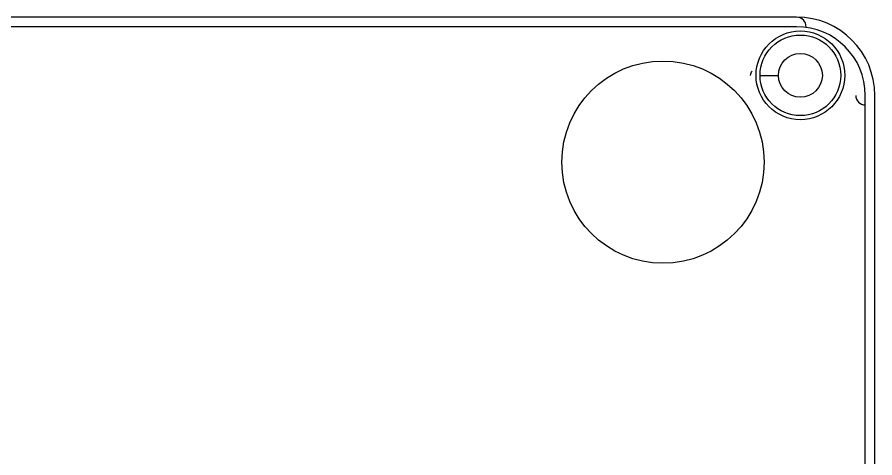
# Model space of a CAD drawing. Header units: millimetres. Extents: x -39.1 to 39.1, y -23.1 to 23.1.
# Drawn here: x -5.84 to 39.1, y 0 to 23.1 of the extents above; entities that cross this region are included whole.
import ezdxf

# ---------------------------------------------------------------- set-up
doc = ezdxf.new("R2010")
doc.units = ezdxf.units.MM

msp = doc.modelspace()

# ---------------------------------------------------------------- linework, layer by layer
for p, q in [((35, 23.1, -0.5), (-35, 23.1, -0.5)), ((35, 23.1, -0.5), (-35, 23.1, -0.5)), ((35, 23.1, -2), (-35, 23.1, -2)), ((35, 23.1, -2), (-35, 23.1, -2)), ((35, 23.1, -2), (35, 23.1, -0.5)), ((35, 23.1, -2), (35, 23.1, -0.5)), ((35, 22.6), (-35, 22.6)), ((35, 22.6), (-35, 22.6)), ((33.088, 20.05, -0.088), (34.05, 20.05, -1.05)), ((33.088, 20.05, -0.088), (34.05, 20.05, -1.05)), ((34.05, 20.05, -2), (34.05, 20.05, -1.05)), ((34.05, 20.05, -2), (34.05, 20.05, -1.05)), ((38.6, -19), (38.6, 19)), ((38.6, -19), (38.6, 19)), ((39.1, -19, -0.5), (39.1, 19, -0.5)), ((39.1, 19, -2), (39.1, 19, -0.5)), ((39.1, -19, -0.5), (39.1, 19, -0.5)), ((39.1, -19, -2), (39.1, 19, -2)), ((39.1, 19, -2), (39.1, 19, -0.5)), ((39.1, -19, -2), (39.1, 19, -2)), ((33.3, 15.5, -2), (33.3, 15.5, -1.5)), ((33.3, 15.5, -2), (33.3, 15.5, -1.5))]:
    msp.add_line(p, q)
for centre, radius in [((35.2, 20.05), 2.324), ((35.2, 20.05), 2.324), ((35.2, 20.05, -0.088), 2.112), ((35.2, 20.05, -0.088), 2.112), ((35.2, 20.05, -1.05), 1.15), ((35.2, 20.05, -1.05), 1.15), ((35.2, 20.05, -2), 1.15), ((35.2, 20.05, -2), 1.15), ((28, 15.5, -2), 5.3), ((28, 15.5, -2), 5.3), ((28, 15.5, -1.5), 5.3), ((28, 15.5, -1.5), 5.3)]:
    msp.add_circle(centre, radius)
for centre, radius, start, end in [((35, 19, -0.5), 4.1, 0, 90), ((35, 22.6, -0.5), 0.5, 0, 90), ((35, 22.6, -0.5), 0.5, 0, 90), ((35, 19, -2), 4.1, 0, 90), ((35, 19, -0.5), 4.1, 0, 90), ((35, 19, -2), 4.1, 0, 90), ((35, 19), 3.6, 0, 90), ((35, 19), 3.6, 0, 90), ((32.876, 20.05, -0.3), 0.3, 135, 180), ((32.876, 20.05, -0.3), 0.3, 135, 180), ((38.6, 19, -0.5), 0.5, 180, 270), ((38.6, 19, -0.5), 0.5, 180, 270)]:
    msp.add_arc(centre, radius, start, end)

doc.saveas('drawing.dxf')
